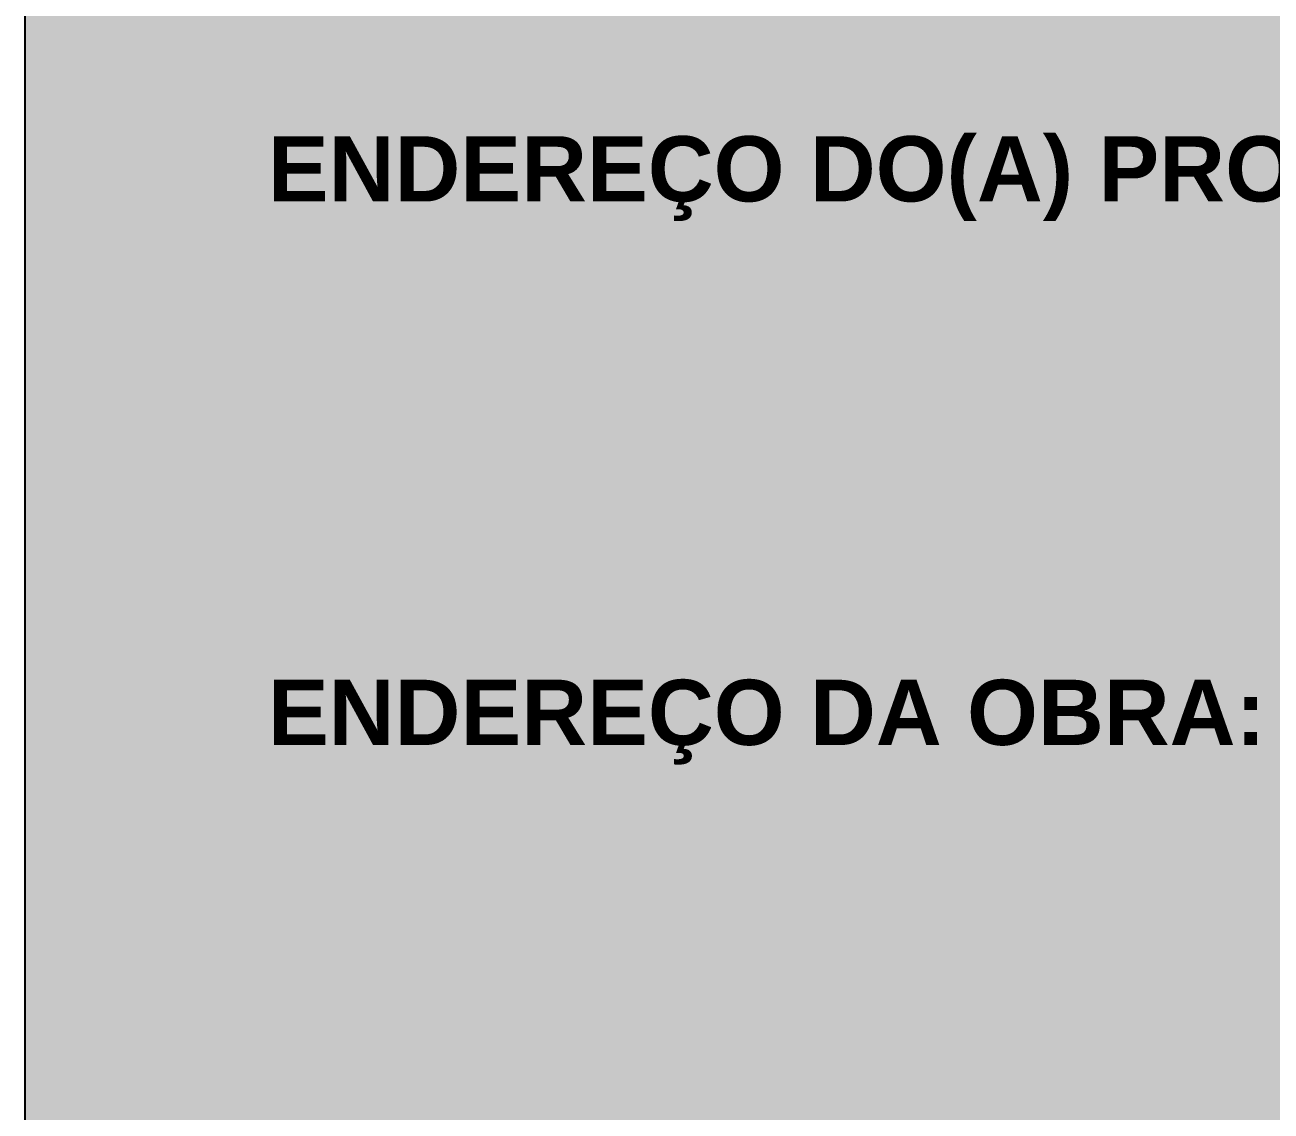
# Model space of a CAD drawing. Header units: millimetres. Extents: x 85 to 447, y 59 to 294.
# Drawn here: x 309.37 to 347.95, y 87.89 to 121.52 of the extents above; entities that cross this region are included whole.
import ezdxf

# ---------------------------------------------------------------- set-up
doc = ezdxf.new("R2010")
doc.units = ezdxf.units.MM
doc.layers.add('BG', color=7, linetype='Continuous')
doc.styles.add('Arial$101H0', font='arialbd.ttf')

msp = doc.modelspace()

# ---------------------------------------------------------------- hatches: boundary and pattern name
at = {"true_color": 0xf2f2f2}
for points in [[(425.37, 120.523), (313.37, 120.523), (313.37, 105.523), (425.37, 105.523)], [(425.37, 103.523), (313.37, 103.523), (313.37, 88.523), (425.37, 88.523)]]:
    msp.add_hatch(color=7, dxfattribs=at).paths.add_polyline_path(points)
at = {"layer": 'BG', "true_color": 0x5e416d}
msp.add_hatch(color=197, dxfattribs=at).paths.add_polyline_path([(309.37, 58.523), (429.369, 58.523), (429.369, 158.523), (309.37, 158.523)])

# ---------------------------------------------------------------- linework, layer by layer
msp.add_lwpolyline([(309.37, 58.523), (429.369, 58.523), (429.369, 158.523), (309.37, 158.523), (309.37, 58.523)], close=True)

# ---------------------------------------------------------------- texts
at = {"color": 250, "style": 'Arial$101H0'}
for s, height, p in [('ENDEREÇO DO(A) PROFISSIONAL:', 2.02022, (316.892, 116.057)), ('ENDEREÇO DA OBRA:', 2.02077, (316.892, 99.228))]:
    msp.add_text(s, height=height, dxfattribs=at).set_placement(p)

doc.saveas('drawing.dxf')
